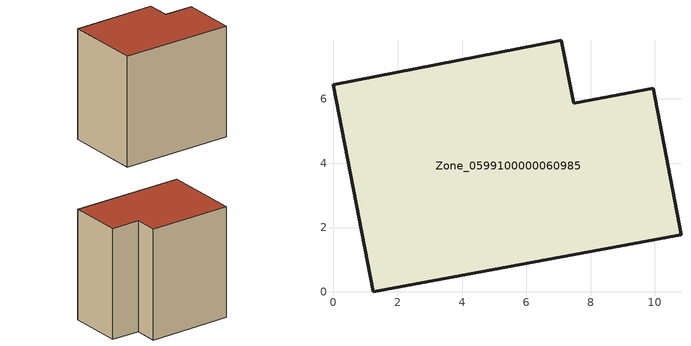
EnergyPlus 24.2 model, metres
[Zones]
Zone_0599100000060985
 floor ground (C_G): 1.23,0 0,6.45 7.09,7.83 7.47,5.87 9.95,6.34 10.81,1.78 z0
 wall outside (C_F): 7.47,5.87 7.09,7.83 0,6.45 1.23,0 10.81,1.78 9.95,6.34 7.47,5.87 z0:9.65
 roof outside (C_R): 10.81,1.78 9.95,6.34 7.47,5.87 7.09,7.83 0,6.45 1.23,0 z9.65
[BUILDING]
Pand.0599100000060985: North Axis=0; Terrain=City; Loads Convergence Tolerance Value=0.04; Temperature Convergence Tolerance Value=0.4; Solar Distribution=FullExterior; Maximum Number of Warmup Days=25; Minimum Number of Warmup Days=1
[Site:Location]
Rotterdam.The.Hague.AP_ZH_NLD Design_Conditions: Latitude=51.96; Longitude=4.45; Time Zone=1; Elevation=-4.5
[SITE:GROUNDTEMPERATURE:BUILDINGSURFACE]
18, 18, 18, 18, 18, 18, 18, 18, 18, 18, 18, 18
[MATERIAL] Thermal Absorptance=0.9; Solar Absorptance=0.7; Visible Absorptance=0.7
Name | Roughness | Thickness | Conductivity | Density | Specific Heat
G.TI.1946 | MediumSmooth | 0.15 | 1 | 540 | 1210
F.TI.1946 | Rough | 0.3 | 0.857143 | 1920 | 840
R.TI.1946 | MediumRough | 0.2 | 0.1 | 1500 | 1000
[CONSTRUCTION]
C_G: G.TI.1946
C_F: F.TI.1946
C_R: R.TI.1946
[ZONE]
Zone_0599100000060985: Type=1; Multiplier=1; Ceiling Height=Autocalculate; Volume=Autocalculate; Floor Area=autocalculate; Part of Total Floor Area=Yes
[ZONEINFILTRATION:DESIGNFLOWRATE]
Infil_Zone_0599100000060985: Zone or ZoneList or Space or SpaceList=Zone_0599100000060985; Schedule=AlwaysOn; Design Flow Rate Calculation Method=Flow/Area; Flow Rate per Floor Area=0.003; Constant Term Coefficient=1; Temperature Term Coefficient=0; Velocity Term Coefficient=0; Velocity Squared Term Coefficient=0
[HVACTEMPLATE:ZONE:IDEALLOADSAIRSYSTEM]
Zone_0599100000060985: Maximum Heating Supply Air Temperature=50; Minimum Cooling Supply Air Temperature=13; Maximum Heating Supply Air Humidity Ratio=0.0156; Minimum Cooling Supply Air Humidity Ratio=0.0077; Heating Limit=NoLimit; Cooling Limit=NoLimit; Dehumidification Control Type=ConstantSensibleHeatRatio; Cooling Sensible Heat Ratio=0.7; Dehumidification Setpoint=60; Humidification Control Type=None; Humidification Setpoint=30; Outdoor Air Method=None; Outdoor Air Flow Rate per Person=0.00944; Outdoor Air Flow Rate per Zone Floor Area=0; Outdoor Air Flow Rate per Zone=0; Demand Controlled Ventilation Type=None; Outdoor Air Economizer Type=NoEconomizer; Heat Recovery Type=None; Sensible Heat Recovery Effectiveness=0.7; Latent Heat Recovery Effectiveness=0.65
[ZONECONTROL:THERMOSTAT]
ThermostatControl_Zone_0599100000060985: Zone or ZoneList=Zone_0599100000060985; Control Type Schedule=DualSetpointControlType; Control 1=Thermostat_Zone_0599100000060985; Temperature Difference Between Cutout And Setpoint=0
[THERMOSTATSETPOINT:DUALSETPOINT]
Thermostat_Zone_0599100000060985: Heating Setpoint Temperature Schedule=HeatingSetpoint_Zone_0599100000060985; Cooling Setpoint Temperature Schedule=CoolingSetpoint_Zone_0599100000060985
[SCHEDULE:COMPACT]
HeatingSetpoint_Zone_0599100000060985: Through: 12/31, For: AllDays, Until: 24:00, 21
CoolingSetpoint_Zone_0599100000060985: Through: 12/31, For: AllDays, Until: 24:00, 24
DualSetpointControlType: Through: 12/31, For: AllDays, Until: 24:00, 4
AlwaysOn: Through: 12/31, For: AllDays, Until: 24:00, 1
